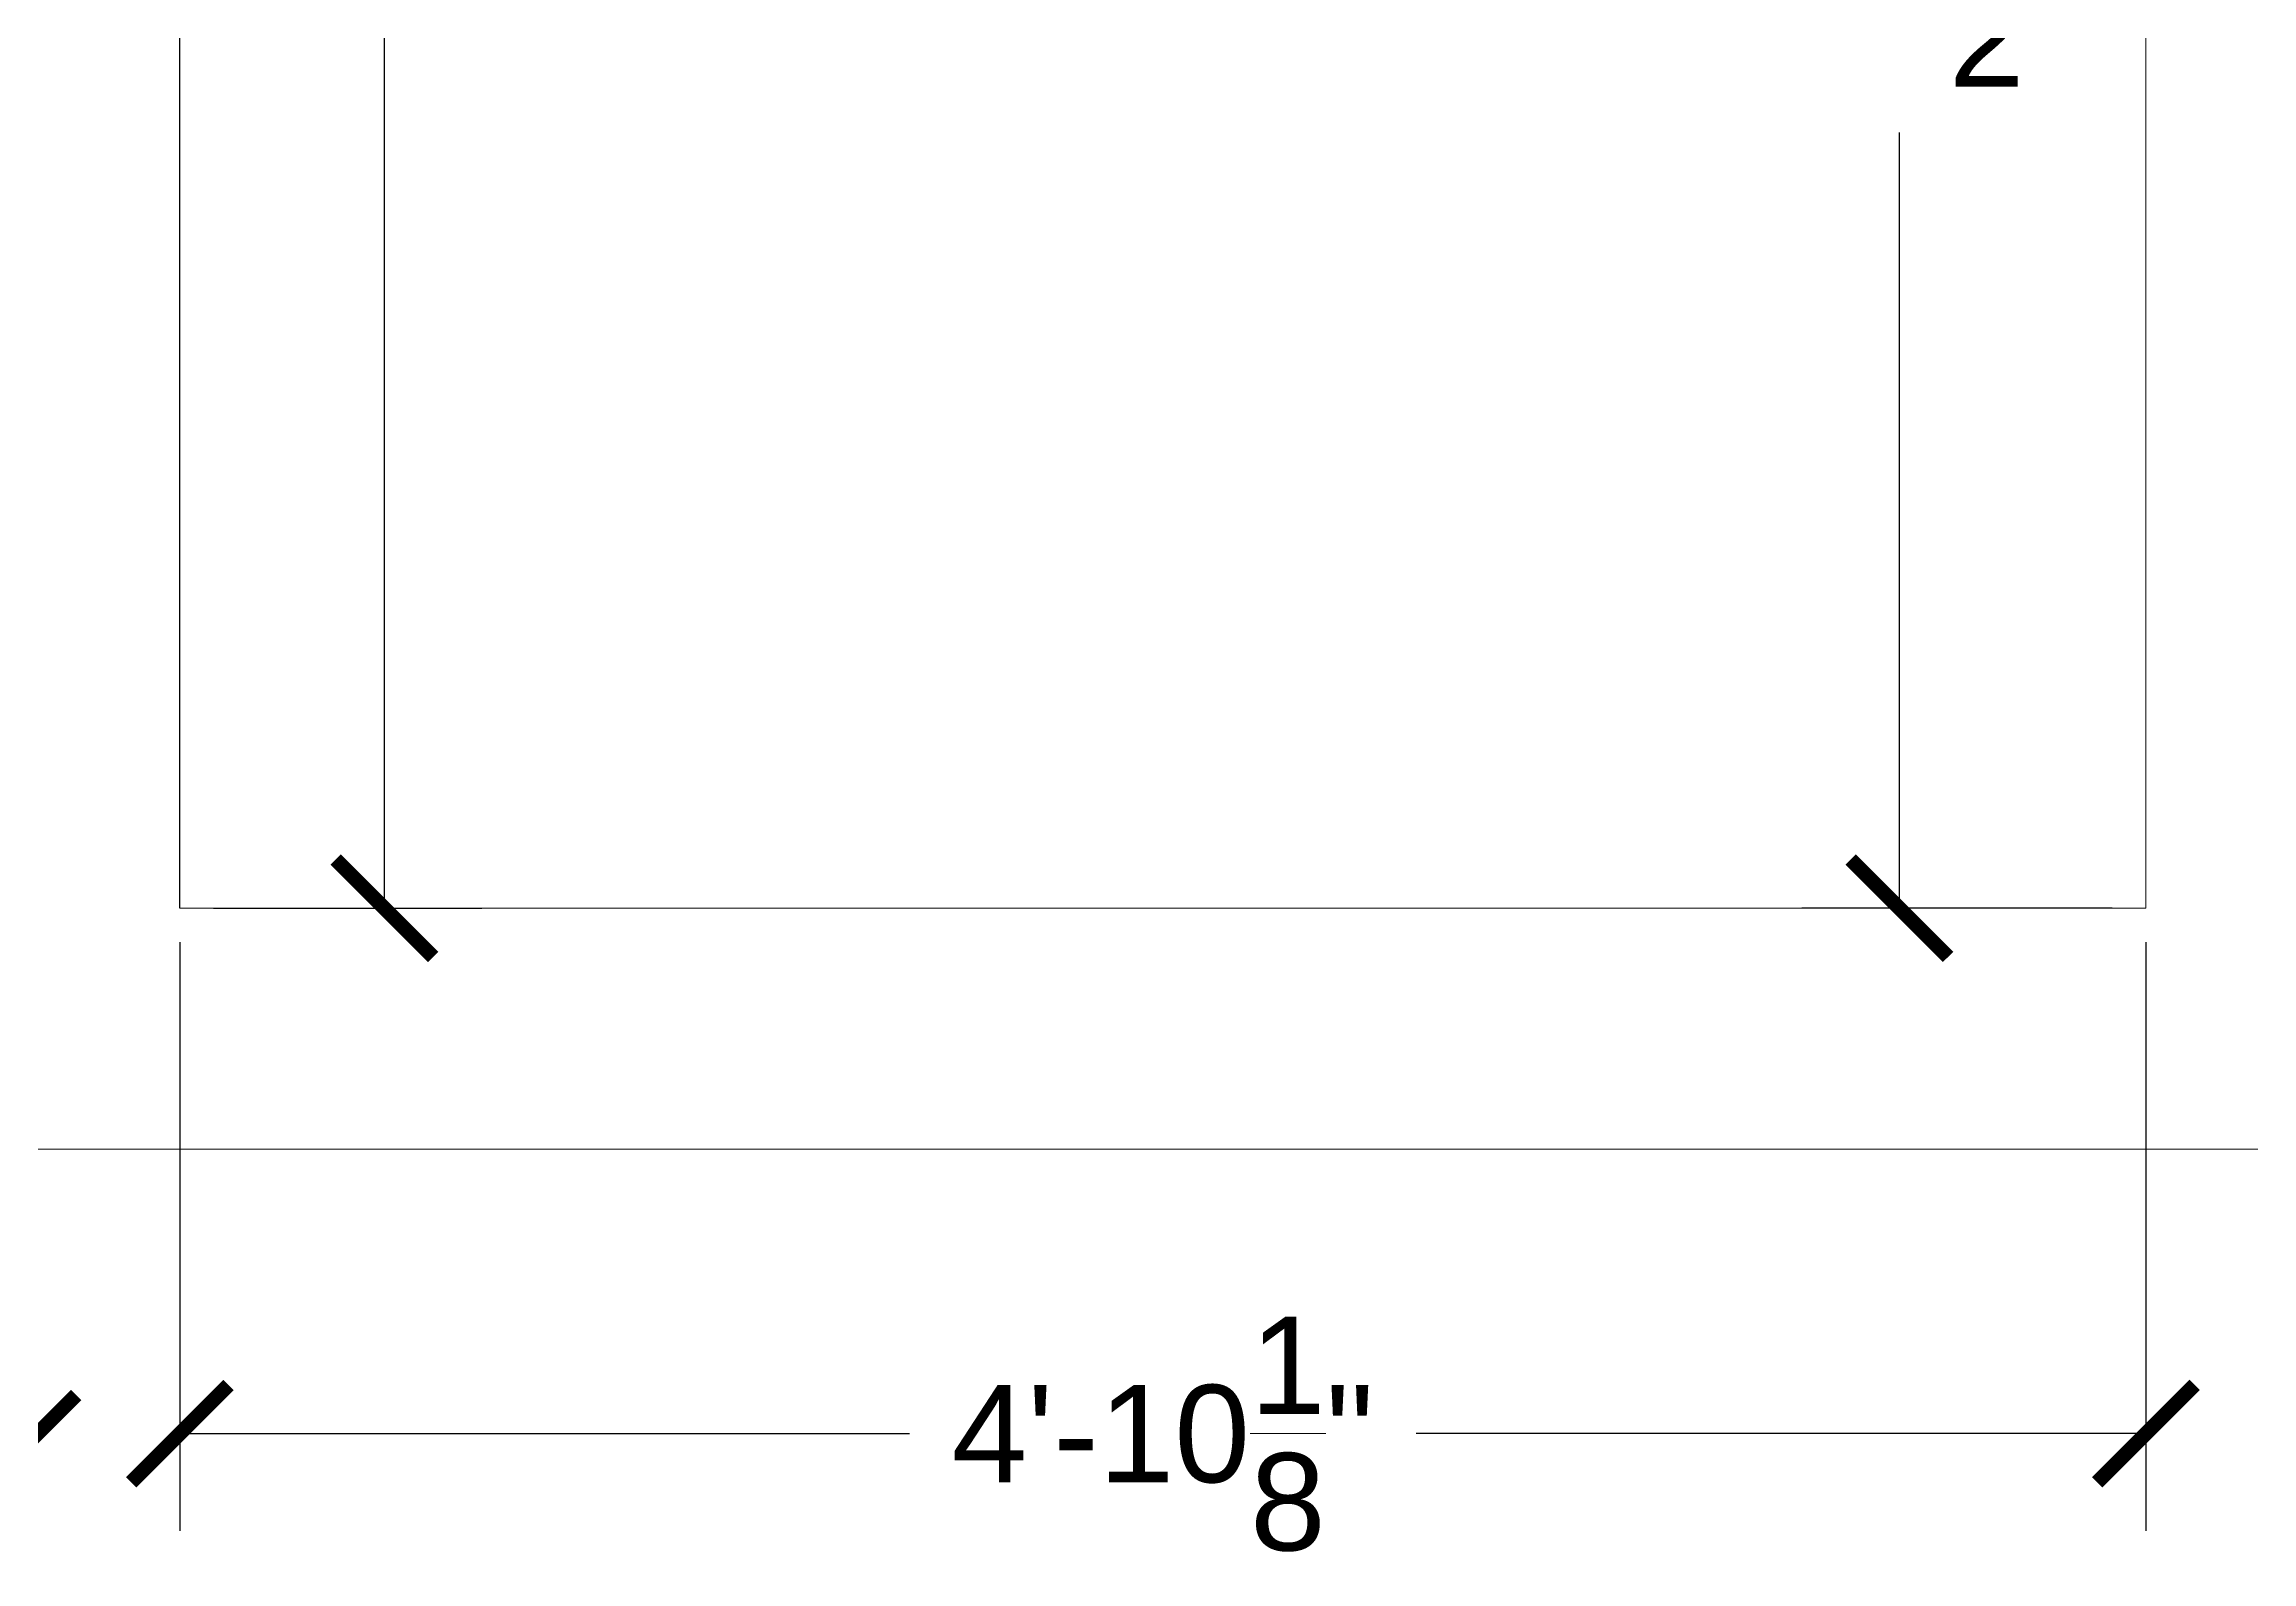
# Model space of a CAD drawing. Header units: inches. Extents: x -465 to -3, y 582 to 1088.
# Drawn here: x -336.4 to -271.1, y 586.3 to 631.1 of the extents above; entities that cross this region are included whole.
import ezdxf

# ---------------------------------------------------------------- set-up
doc = ezdxf.new("R2010")
doc.units = ezdxf.units.IN
doc.header["$MEASUREMENT"] = 0
doc.layers.get('0').update_dxf_attribs({"color": 1, "lineweight": 9})
doc.layers.add('A-101-Floorplan-1st-floor', color=7, linetype='Continuous', lineweight=9)
doc.layers.add('A101-Dimensions', color=7, linetype='Continuous', lineweight=9)
doc.styles.add('Annotative', font='Arial.ttf')
doc.dimstyles.new('Annotative', dxfattribs={"dimtxt": 0.18, "dimasz": 0.18, "dimexe": 0.18, "dimexo": 0.0625, "dimgap": 0.09, "dimtad": 0, "dimtih": 1, "dimtoh": 1, "dimdec": 4, "dimzin": 0, "dimdsep": 46, "dimlunit": 4, "dimtxsty": 'Annotative', "dimblk": 'ARCHTICK', "dimblk1": 'ARCHTICK', "dimblk2": 'ARCHTICK', "dimcen": 0.09, "dimadec": 0, "dimazin": 0, "dimtfac": 1, "dimtdec": 4, "dimtofl": 0, "dimtmove": 0, "dimatfit": 3, "dimldrblk": 'ARCHTICK', "dimfxl": 1, "dimtolj": 1, "dimtzin": 0, "dimarcsym": 0})

# ---------------------------------------------------------------- blocks, each defined once
blk = doc.blocks.new('_ArchTick')
at = {"color": 0, "linetype": 'ByBlock', "lineweight": 30, "const_width": 0.15}
blk.add_lwpolyline([(-0.5, -0.5), (0.5, 0.5)], dxfattribs=at)
blk = doc.blocks.new('*D528')
at = {"layer": 'A101-Dimensions', "color": 0, "lineweight": -2, "transparency": 16777216}
for p, q in [((-421.719, 606.406), (-421.719, 586.88)), ((-336.849, 606.406), (-336.849, 586.88)), ((-421.719, 589.76), (-385.586, 589.76)), ((-336.849, 589.76), (-372.983, 589.76))]:
    blk.add_line(p, q, dxfattribs=at)
at = {"layer": 'A101-Dimensions', "color": 0, "lineweight": -2, "transparency": 16777216, "xscale": 2.88, "yscale": 2.88, "zscale": 2.88, "rotation": 180}
blk.add_blockref('_ArchTick', (-421.719, 589.76), dxfattribs=at)
at = {"layer": 'A101-Dimensions', "color": 0, "lineweight": -2, "transparency": 16777216, "xscale": 2.88, "yscale": 2.88, "zscale": 2.88}
blk.add_blockref('_ArchTick', (-336.849, 589.76), dxfattribs=at)
at = {"layer": 'A101-Dimensions', "color": 0, "lineweight": 5, "transparency": 16777216, "insert": (-379.284, 589.76), "char_height": 2.88, "attachment_point": 5, "style": 'Annotative'}
blk.add_mtext('\\A1;7\'-0{\\H1x;\\S7/8;}"', dxfattribs=at)
blk = doc.blocks.new('*D529')
at = {"layer": 'A101-Dimensions', "color": 0, "lineweight": -2, "transparency": 16777216}
for p, q in [((-332.349, 604.594), (-332.349, 587.177)), ((-274.224, 604.594), (-274.224, 587.177)), ((-332.349, 590.057), (-310.777, 590.057)), ((-274.224, 590.057), (-295.797, 590.057))]:
    blk.add_line(p, q, dxfattribs=at)
at = {"layer": 'A101-Dimensions', "color": 0, "lineweight": -2, "transparency": 16777216, "xscale": 2.88, "yscale": 2.88, "zscale": 2.88, "rotation": 180}
blk.add_blockref('_ArchTick', (-332.349, 590.057), dxfattribs=at)
at = {"layer": 'A101-Dimensions', "color": 0, "lineweight": -2, "transparency": 16777216, "xscale": 2.88, "yscale": 2.88, "zscale": 2.88}
blk.add_blockref('_ArchTick', (-274.224, 590.057), dxfattribs=at)
at = {"layer": 'A101-Dimensions', "color": 0, "lineweight": 5, "transparency": 16777216, "insert": (-303.287, 590.057), "char_height": 2.88, "attachment_point": 5, "style": 'Annotative'}
blk.add_mtext('\\A1;4\'-10{\\H1x;\\S1/8;}"', dxfattribs=at)
blk = doc.blocks.new('*D531')
at = {"layer": 'A101-Dimensions', "color": 0, "lineweight": -2, "transparency": 16777216}
for p, q in [((-331.349, 701.969), (-323.419, 701.969)), ((-326.299, 701.969), (-326.299, 658.667)), ((-326.299, 605.594), (-326.299, 648.895)), ((-331.349, 605.594), (-323.419, 605.594))]:
    blk.add_line(p, q, dxfattribs=at)
at = {"layer": 'A101-Dimensions', "color": 0, "lineweight": -2, "transparency": 16777216, "xscale": 2.88, "yscale": 2.88, "zscale": 2.88}
for p, rotation in [((-326.299, 701.969), 90), ((-326.299, 605.594), 270)]:
    blk.add_blockref('_ArchTick', p, dxfattribs=dict(at, rotation=rotation))
at = {"layer": 'A101-Dimensions', "color": 0, "lineweight": 5, "transparency": 16777216, "insert": (-326.299, 653.781), "char_height": 2.88, "attachment_point": 5, "style": 'Annotative'}
blk.add_mtext('\\A1;8\'-0{\\H1x;\\S3/8;}"', dxfattribs=at)
blk = doc.blocks.new('*D532')
at = {"layer": 'A101-Dimensions', "color": 0, "lineweight": -2, "transparency": 16777216}
for p, q in [((-275.224, 661.094), (-284.394, 661.094)), ((-281.514, 661.094), (-281.514, 638.155)), ((-281.514, 605.594), (-281.514, 628.532)), ((-275.224, 605.594), (-284.394, 605.594))]:
    blk.add_line(p, q, dxfattribs=at)
at = {"layer": 'A101-Dimensions', "color": 0, "lineweight": -2, "transparency": 16777216, "xscale": 2.88, "yscale": 2.88, "zscale": 2.88}
for p, rotation in [((-281.514, 661.094), 90), ((-281.514, 605.594), 270)]:
    blk.add_blockref('_ArchTick', p, dxfattribs=dict(at, rotation=rotation))
at = {"layer": 'A101-Dimensions', "color": 0, "lineweight": 5, "transparency": 16777216, "insert": (-281.514, 633.344), "char_height": 2.88, "attachment_point": 5, "style": 'Annotative'}
blk.add_mtext('\\A1;4\'-7{\\H1x;\\S1/2;}"', dxfattribs=at)

msp = doc.modelspace()

# ---------------------------------------------------------------- linework, layer by layer
at = {"layer": 'A-101-Floorplan-1st-floor', "lineweight": -3}
msp.add_line((-332.34934, 605.59354), (-332.34934, 701.96854), dxfattribs=at)
at = {"layer": 'A-101-Floorplan-1st-floor', "lineweight": 5}
for p, q in [((-274.22434, 605.59354), (-274.22434, 661.09354)), ((-332.34934, 605.59354), (-274.22434, 605.59354)), ((-427.84934, 598.46854), (-127.38059, 598.46854))]:
    msp.add_line(p, q, dxfattribs=at)

# ---------------------------------------------------------------- dimensions: what is measured, and where the dimension line sits
at = {"layer": 'A101-Dimensions', "lineweight": 5}
for base, p1, p2, picture, middle in [((-326.29869, 701.96854), (-332.34934, 605.59354), (-332.34934, 701.96854), '*D531', (-326.29869, 653.78104)), ((-281.51366, 661.09354), (-274.22434, 605.59354), (-274.22434, 661.09354), '*D532', (-281.51366, 633.34354))]:
    dim = msp.add_linear_dim(base=base, p1=p1, p2=p2, angle=90, dimstyle='Annotative', dxfattribs=at)
    dim.commit()
    dim.dimension.update_dxf_attribs({"geometry": picture, "text_midpoint": middle})
for base, p1, p2, picture, middle in [((-336.84934, 589.76037), (-421.71934, 607.40604), (-336.84934, 607.40604), '*D528', (-379.28434, 589.76037)), ((-274.22434, 590.05682), (-332.34934, 605.59354), (-274.22434, 605.59354), '*D529', (-303.28684, 590.05682))]:
    dim = msp.add_linear_dim(base=base, p1=p1, p2=p2, dimstyle='Annotative', dxfattribs=at)
    dim.commit()
    dim.dimension.update_dxf_attribs({"geometry": picture, "text_midpoint": middle})

doc.saveas('drawing.dxf')
